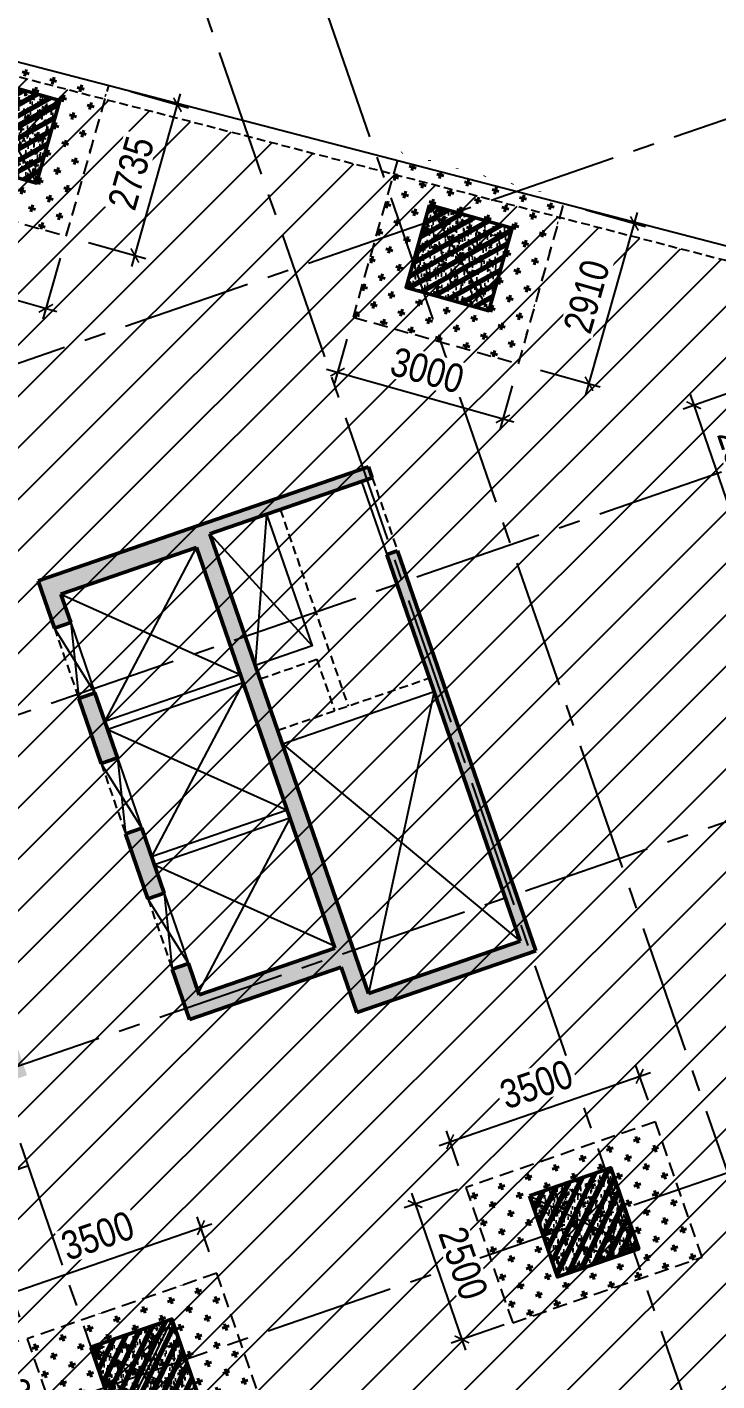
# Model space of a CAD drawing. Header units: millimetres. Extents: x -80883 to 1373228, y -532110 to 182357.
# Drawn here: x 1275759 to 1287797, y -311817 to -288173 of the extents above; entities that cross this region are included whole.
import ezdxf

# ---------------------------------------------------------------- set-up
doc = ezdxf.new("R2010")
doc.units = ezdxf.units.MM
doc.header["$LTSCALE"] = 100
doc.header["$PDMODE"] = 32
doc.header["$PDSIZE"] = 2.5
for name, pattern in [('CENTER2', [1.125, 0.75, -0.125, 0.125, -0.125]), ('DASHED', [4.5, 3, -1.5]), ('HIDDEN', [0.375, 0.25, -0.125])]:
    doc.linetypes.add(name, pattern=pattern)
for name, color, linetype, lineweight in [('0-Hatch', 250, 'Continuous', 40), ('KT-Net cot vach', 6, 'Continuous', 50), ('xref.asix of  podium$0$xref.asix of  podium$0$ST_MBDV Cot vach 220805$0$KT-Net cot vach', 6, 'Continuous', 50)]:
    doc.layers.add(name, color=color, linetype=linetype, lineweight=lineweight)
for name, color, linetype in [('0-khuat', 3, 'HIDDEN'), ('ccu11-Khuat', 9, 'DASHED'), ('ccu11-Manh', 8, 'Continuous'), ('ccu11-Thay', 7, 'Continuous'), ('ccu12-Hatch', 250, 'Continuous'), ('ccu12-Manh', 8, 'Continuous'), ('ccu12-Thay', 7, 'Continuous'), ('ccu12-Truc', 13, 'CENTER2'), ('KC2-DIM', 251, 'Continuous'), ('xref.asix of  podium$0$xref.asix of  podium$0$KT-Hatch', 251, 'Continuous')]:
    doc.layers.add(name, color=color, linetype=linetype)
doc.styles.add('Arial Narrow', font='ARIALN.TTF')
doc.dimstyles.new('ccu12-200', dxfattribs={"dimscale": 200, "dimtxt": 2.5, "dimasz": 1, "dimexe": 1, "dimexo": 2, "dimgap": 1, "dimtad": 1, "dimdec": 0, "dimrnd": 5, "dimdsep": 46, "dimtxsty": 'Arial Narrow', "dimblk": 'ARCHTICK', "dimcen": -1, "dimdle": 1, "dimclrd": 256, "dimclre": 256, "dimclrt": 3, "dimadec": 0, "dimazin": 2, "dimtfac": 0.1, "dimtdec": 0, "dimtmove": 0, "dimatfit": 1, "dimldrblk": 'ARCHTICK', "dimfxl": 1, "dimtvp": 0.8333333333333334, "dimtolj": 1, "dimtzin": 12, "dimarcsym": 0})
pattern_1 = [(49.99999999999999, (550, -550), (286.9040730403014, -25.10085399303804), [30, -330]), (355, (550, -550), (-55.50053344520001, 300.8768534800047), [24, -264]), (100.4514, (573.908672, -552.091736), (231.4037526856086, 275.7758168243814), [25.496076, -280.4568448]), (46.18420000000001, (550, -470), (426.8964194502578, -66.20760573160723), [45, -495]), (96.6356, (585.574698, -475.5173228), (373.8650822194813, 389.6471483601767), [38.2441152, -420.6852]), (351.1842, (550, -470), (373.8647780534509, 389.6474403701299), [36, -396]), (21, (590, -490), (238.7628208473847, -161.0475562661355), [30, -330]), (326.0000000000001, (590, -490), (97.32613276863269, 290.0600180187412), [24, -264]), (71.4514, (609.8968932, -503.4206424), (336.089051432596, 129.012198683981), [25.496076, -280.4568448]), (37.50000000000001, (550, -550), (4.863942126916267, 133.1575415325246), [0, -260.8, 0, -268, 0, -265]), (7.499999999999999, (550, -550), (105.2278149768594, 157.7646847529441), [0, -152.8, 0, -254.8, 0, -101]), (327.5, (460.8, -550), (213.5289744689636, -9.021948693751902), [0, -100, 0, -312, 0, -414]), (317.5, (420.8, -550), (233.2744677369545, 40.04199293292709), [0, -130, 0, -207.2, 0, -294]), (45, (550, -550), (-120.2081528017131, 120.2081528017131), []), (45, (550, -501), (-120.2081528017131, 120.2081528017131), [])]

# ---------------------------------------------------------------- blocks, each defined once
blk = doc.blocks.new('MBKC-T1-PN')
at = {"layer": '0-Hatch', "ltscale": 2}
h = blk.add_hatch(dxfattribs=at)
h.set_pattern_fill('CROSS', color=256, scale=999.9999999999999, angle=164.2212204098741, style=0)
h.set_pattern_definition([(164.2212204098741, (8042435.489576856, -640495.130652626), (-308.5606566022942, -172.5987288399341), [124.9999999999996, -374.9999999999984]), (254.2212204098741, (8042392.339894645, -640417.9904884754), (172.5987288399341, -308.5606566022942), [125, -374.9999999999999])])
edge = h.paths.add_edge_path()
edge.add_line((44586.42353469785, 11557.69018123636), (42638.87529900065, 12063.86032439285))
edge.add_arc((39596.52587840916, -12165.34503259504), 24419.46523222947, 82.84309025363818, 85.19620385804187)
edge.add_line((41641.50630159327, 12168.3422608847), (40955.56100985501, 9740.831703689124))
edge.add_line((40955.56100985501, 9740.831703689124), (43842.51732250769, 8925.060137114662))
edge.add_line((43842.51732250769, 8925.060137114662), (44586.42353469785, 11557.69018123636))
h = blk.add_hatch(dxfattribs=at)
h.set_pattern_fill('CROSS', color=256, scale=999.9999999999999, angle=164.2212204098741, style=0)
h.set_pattern_definition([(164.2212204098741, (8050326.366569657, -642724.8675758529), (-308.5606566022942, -172.5987288399341), [124.9999999999996, -374.9999999999984]), (254.2212204098741, (8050283.216887446, -642647.7274117023), (172.5987288399341, -308.5606566022942), [125, -374.9999999999999])])
h.paths.add_polyline_path([(49662.20956923068, 10398.05109311565), (48846.43800265621, 7511.09478046227), (51733.39431530889, 6695.323213887808), (52549.16588188335, 9582.279526541184)])
h = blk.add_hatch(dxfattribs=at)
h.set_pattern_fill('CROSS', color=256, scale=1000, angle=109.047137953997, style=0)
h.set_pattern_definition([(109.0471379539969, (4086722.5655367, -6947051.976687755), (-317.8990851971258, 154.7261181275824), [124.9999999999991, -374.9999999999962]), (199.0471379539969, (4086761.247066231, -6946972.501916457), (-154.7261181275824, -317.8990851971258), [124.999999999999, -374.9999999999962])])
h.paths.add_polyline_path([(54124.25181216584, -6545.112232538755), (50815.87538889307, -7687.323002026067), (51631.739948245, -10050.44911393657), (54940.11637151823, -8908.238344449259)])
h = blk.add_hatch(dxfattribs=at)
h.set_pattern_fill('CROSS', color=256, scale=1000, angle=109.047137953997, style=0)
h.set_pattern_definition([(109.0471379539969, (4079066.037089799, -6949695.378808561), (-317.8990851971258, 154.7261181275824), [124.9999999999991, -374.9999999999963]), (199.0471379539969, (4079104.71861933, -6949615.904037262), (-154.7261181275824, -317.8990851971258), [124.9999999999991, -374.9999999999962])])
h.paths.add_polyline_path([(46467.72336526448, -9188.514353343868), (43159.34694199171, -10330.72512283118), (43975.21150134364, -12693.85123474168), (47283.58792461688, -11551.64046525437)])
at = {"layer": 'ccu12-Hatch', "ltscale": 0.5}
h = blk.add_hatch(dxfattribs=at)
h.set_pattern_fill('ANSI31', color=256, scale=200)
h.set_pattern_definition([(45, (-1232600.871086698, 300749.4537652719), (-449.0128060534577, 449.0128060534577), [])])
edge = h.paths.add_edge_path()
edge.add_arc((39596.5258784194, -12165.34503250691), 24169.46523214078, 82.88137897741478, 110.3519449384467, ccw=False)
edge.add_line((42591.70211395179, 11817.81507882464), (58406.76826363965, 7707.460248947376))
edge.add_arc((57566.76677237987, 4896.279314257787), 2933.997401648627, 22.368302132014207, 73.36346853650582, ccw=False)
edge.add_line((60280.00056402339, 6012.837931064423), (65645.2552123724, -9495.342720050656))
edge.add_arc((69912.35162360128, -7700.789438651875), 4629.096376454211, 202.8094831940485, 267.8461387636046)
edge.add_line((69738.37575314008, -12326.61538209155), (89786.80552536738, -12326.61538209155))
edge.add_line((89786.80552536738, -12326.61538209155), (89786.80552536552, -14486.6249031527))
edge.add_line((89786.80552536552, -14486.6249031527), (90834.7687206131, -14486.62490315287))
edge.add_line((90834.7687206131, -14486.62490315287), (90834.76635349239, -14486.62703115697))
edge.add_line((90834.76635349239, -14486.62703115697), (93582.1413394094, -14486.62703115703))
edge.add_line((93582.1413394094, -14486.62703115703), (93582.14357479545, -14486.50828201312))
edge.add_line((93582.14357479545, -14486.50828201312), (97086.90349016106, -14486.6082508968))
edge.add_line((97086.90349016106, -14486.6082508968), (97086.90349016106, -24426.61538177478))
edge.add_line((97086.90349016106, -24426.61538177478), (89886.80552545143, -24426.6153830188))
edge.add_line((89886.80552545143, -24426.6153830188), (89886.80552545143, -26426.61538159492))
edge.add_line((89886.80552545143, -26426.61538159492), (104609.6535231646, -26426.61538159504))
edge.add_line((104609.6535231646, -26426.61538159504), (105347.4875280627, -29849.06259193434))
edge.add_arc((100503.7394000653, -30535.27201428305), 4892.113990781321, -88.98280526600831, 8.063382661788978, ccw=False)
edge.add_line((100590.5864808073, -35426.61506945355), (55455.55192690738, -35426.61506945355))
edge.add_arc((55461.66778308339, -30567.90211140737), 4858.716807180945, 197.5048071931062, 269.9278795506233, ccw=False)
edge.add_line((50827.94980508671, -32029.33521380113), (46319.23951797537, -19000.21078809898))
edge.add_arc((35342.89111414202, -23363.40948498569), 11811.76223731449, 21.6782725501053, 114.2965891740708)
edge.add_line((30482.82222025329, -12597.84133938845), (15440.22126940242, -17787.66880758357))
edge.add_arc((13548.83679810865, -12297.90464630711), 5806.448636187753, 244.533379235947, 289.01032906862923, ccw=False)
edge.add_arc((51601.22406761372, 27498.46431632899), 60602.85856022522, 217.6298442272399, 228.0027393231647, ccw=False)
edge.add_line((3605.473727127304, -9503.081798993808), (-504.3626536345109, -3435.722267398494))
edge.add_arc((2629.021960851969, -2740.241346217575), 3209.640611350007, 105.4996049737502, 192.5144003469773, ccw=False)
edge.add_line((1771.304140177555, 352.6720043509267), (31190.7288702894, 10495.31749677))
at = {"layer": '0-khuat', "ltscale": 10}
for points in [[(41641.5063015935, 12168.3422608847), (40955.56100985501, 9740.831703689124), (43842.51732250769, 8925.060137114662), (44586.42353469785, 11557.69018123636)], [(49620.2061353724, 10249.40399201651), (48846.43800265621, 7511.09478046227), (51733.39431530889, 6695.323213887808), (52524.3909505296, 9494.602844246896)]]:
    blk.add_lwpolyline(points, dxfattribs=at)
for points in [[(54940.11637151823, -8908.238344449259), (54124.25181216584, -6545.112232538755), (50815.87538889307, -7687.323002026067), (51631.739948245, -10050.44911393657)], [(47283.58792461688, -11551.64046525437), (46467.72336526448, -9188.514353343868), (43159.34694199171, -10330.72512283118), (43975.21150134364, -12693.85123474168)]]:
    blk.add_lwpolyline(points, close=True, dxfattribs=at)
at = {"layer": 'ccu11-Khuat', "ltscale": 0.5, "elevation": -0.1248620286703281}
blk.add_lwpolyline([(100590.5864808073, -35426.61506945355), (55455.55192690738, -35426.61506945355, -0.3269618123751123), (50827.94980508671, -32029.33521380113), (46319.23951797537, -19000.21078809898, 0.4276624970093012), (30482.82222025329, -12597.84133938845), (15440.22126940242, -17787.66880758357, -0.1965409036496166), (11052.14983252855, -17540.17514300876, -0.04529122358984782), (3605.473727127304, -9503.081798993808), (-504.3626536345109, -3435.722267398494, -0.3990343803495413), (1771.304140177555, 352.6720043509267), (31190.7288702894, 10495.31749677, -0.1204403028230274), (42591.70211395179, 11817.81507882464), (58406.76826363965, 7707.460248947376, -0.2262547279600852), (60280.00056402339, 6012.837931064423), (65645.2552123724, -9495.342720050656, 0.2916469557633262), (69738.37575314008, -12326.61538209155), (89786.80552536738, -12326.61538209155)], format="xyb", dxfattribs=at)
at = {"layer": 'ccu12-Thay', "ltscale": 0.5, "elevation": -0.1248620286703281}
blk.add_lwpolyline([(31106.50964570185, 10730.72245935566, -0.1205795836710196), (42638.87529900065, 12063.86032439285), (58473.93133406853, 7948.310099115886, -0.2272385897093211), (60513.96545474557, 6101.210590459232), (65878.82024020283, -9405.814263519424, 0.2908633368540378), (69743.14055128163, -12076.61538209155), (90036.80552536761, -12076.61538209155)], format="xyb", dxfattribs=at)
blk = doc.blocks.new('Grid-ST-flat-3')
at = {"layer": 'ccu12-Truc', "ltscale": 30}
for p, q in [((354060.2251921427, -35261.67722702224), (370215.9049475128, -82056.07930523856)), ((352169.7243788354, -35914.36909527634), (368325.4041342058, -82708.77117349271)), ((343189.8455156267, -39014.65546948352), (361219.3016763728, -91236.39007851167)), ((371917.5285306431, -44030.56765644264), (347796.6934022298, -52358.24085405766)), ((373810.3320323362, -49513.02102186112), (349695.2078323849, -57838.72253210988)), ((375703.1355340295, -54995.47438727948), (343807.6216429826, -66007.34088114498)), ((377595.9390357225, -60477.92775269796), (312746.7367284151, -82866.99351539748)), ((352142.8453968058, -64928.08572440385), (311408.7183977929, -78991.46684835991))]:
    blk.add_line(p, q, dxfattribs=at)
blk = doc.blocks.new('LOI-B2-T1-PN')
at = {"layer": 'xref.asix of  podium$0$xref.asix of  podium$0$KT-Hatch'}
h = blk.add_hatch(dxfattribs=at)
h.set_pattern_fill('BTCT', color=256, scale=40)
h.set_pattern_definition([(49.99999999999999, (106559.8543703835, -42147.03074568091), (286.9040730403014, -25.10085399303804), [30, -330]), (355, (106559.8543703835, -42147.03074568091), (-55.50053344520001, 300.8768534800047), [24, -264]), (100.4514, (106583.7630423829, -42149.12248168094), (231.4037526856086, 275.7758168243814), [25.496076, -280.4568448]), (46.18420000000001, (106559.8543703835, -42067.03074568091), (426.8964194502578, -66.20760573160723), [45, -495]), (96.6356, (106595.4290683828, -42072.54806848092), (373.8650822194813, 389.6471483601767), [38.2441152, -420.6852]), (351.1842, (106559.8543703835, -42067.03074568091), (373.8647780534509, 389.6474403701299), [36, -396]), (21, (106599.8543703835, -42087.03074568091), (238.7628208473847, -161.0475562661355), [30, -330]), (326.0000000000001, (106599.8543703835, -42087.03074568091), (97.32613276863269, 290.0600180187412), [24, -264]), (71.4514, (106619.7512635831, -42100.45138808095), (336.089051432596, 129.012198683981), [25.496076, -280.4568448]), (37.50000000000001, (106559.8543703835, -42147.03074568091), (4.863942126916267, 133.1575415325246), [0, -260.8, 0, -268, 0, -265]), (7.499999999999999, (106559.8543703835, -42147.03074568091), (105.2278149768594, 157.7646847529441), [0, -152.8, 0, -254.8, 0, -101]), (327.5, (106470.6543703843, -42147.03074568091), (213.5289744689636, -9.021948693751902), [0, -100, 0, -312, 0, -414]), (317.5, (106430.6543703843, -42147.03074568091), (233.2744677369545, 40.04199293292709), [0, -130, 0, -207.2, 0, -294]), (45, (106559.8543703835, -42147.03074568091), (-106.0660171779821, 106.0660171779821), []), (45, (106630.5650483835, -42147.03074568091), (-106.0660171779821, 106.0660171779821), [])])
h.paths.add_polyline_path([(49433.65392537601, 3363.971816275036), (49622.70400670543, 3429.241003099829), (52034.40045988187, -3556.159502078313), (48915.07411792129, -4633.101084687049), (48640.94353325665, -3839.090743097011), (45994.24239462428, -4752.85935864388), (45691.49887049571, -3875.972566526849), (45975.07399249263, -3778.068786289543), (46163.59643967636, -4324.117936077528), (48526.72245631367, -3508.253100767964), (46111.76254379749, 3486.599908476695), (43748.63652716018, 2670.735073167132), (43919.09460751154, 2177.008775634924), (43635.51948551461, 2079.104995397851), (43350.84032822028, 2903.668935258873), (49116.86780881323, 4894.379133414477), (49182.13699563965, 4705.32905208366), (46346.385775676, 3726.291249711998), (49117.06275638752, -4298.884702786105), (51763.76389501989, -3385.116087239236)])
h.paths.add_polyline_path([(45550.82427813113, -2549.2432576383), (45267.2491561342, -2647.147037875606), (44875.63403518684, -1512.846549890004), (45159.2091571819, -1414.942769652931)], flags=17)
h.paths.add_polyline_path([(44734.9594428204, -186.1172410016879), (44451.38432082534, -284.0210212389939), (44059.76919987611, 850.2794667466078), (44343.34432187304, 948.1832469836809)], flags=17)
h.paths.add_polyline_path([(42855.74765053205, -4855.010368898511), (42572.17252853513, -4952.914149135584), (42759.82144065574, -5496.433132962091), (40396.69542402029, -6312.297968271887), (37981.73551150225, 682.555040972773), (40344.86152813956, 1498.419876282569), (40516.19314355403, 1002.163412788883), (40799.76826555096, 1100.067193025956), (40514.21557319351, 1927.161298848689), (37583.93931256421, 915.4889030647464), (40227.34137896635, -6741.039390838239), (43157.61763959564, -5729.366995054064)])
h.paths.add_polyline_path([(42431.49793617055, -3626.184840247501), (42147.92281417362, -3724.088620484574), (41756.30769322626, -2589.788132498972), (42039.88281522132, -2491.884352261899)], flags=17)
h.paths.add_polyline_path([(41615.63310086168, -1263.058823610656), (41332.05797886476, -1360.962603847962), (40940.44285791554, -226.6621158623602), (41224.01797991246, -128.7583356250543)], flags=17)
at = {"ltscale": 0.5}
for points in [[(47338.89869169029, 4068.954476753715), (48131.91931109922, 1771.995990066498), (47139.40639508469, 1429.33276302478)], [(46878.6754889877, 1265.261452838255), (44515.54947235039, 449.3966175308451)], [(46927.62737910636, 1123.473891840084), (44564.50136246951, 307.6090565305785)], [(47612.56603217917, 58.84123054385418), (50259.30912839295, 972.4882855381584)], [(47694.5403242968, -1097.86456379859), (45331.41430765949, -1913.729399106058)], [(47743.49221441522, -1239.652124796819), (45380.36619777861, -2055.516960106383)]]:
    blk.add_lwpolyline(points, dxfattribs=at)
at = {"layer": 'ccu11-Khuat', "ltscale": 0.5}
blk.add_line((47575.21129335393, 4150.540960284707), (48759.82455109805, 719.3471057733987), dxfattribs=at)
at = {"layer": 'ccu11-Khuat', "color": 6, "ltscale": 0.5}
for points in [[(49182.13699563779, 4705.32905208302), (49622.70400670543, 3429.241003099829)], [(43635.51948551554, 2079.104995394358), (44059.76919987681, 850.2794667433482)], [(44451.38432082534, -284.021021238761), (44875.63403518684, -1512.846549889771)], [(45267.2491561342, -2647.147037875839), (45691.49887049431, -3875.972566527314)]]:
    blk.add_lwpolyline(points, dxfattribs=at)
at = {"layer": 'ccu11-Khuat', "ltscale": 0.5}
for points in [[(47220.99287861586, 1193.020161361084), (48213.49494131166, 1535.679641314899), (48523.45610908046, 637.753493136086)], [(47530.99040205311, 295.1575790462084), (50177.7334982669, 1208.804634040513)]]:
    blk.add_lwpolyline(points, dxfattribs=at)
at = {"layer": 'ccu11-Thay', "color": 6, "ltscale": 0.5}
for points in [[(48993.08691430837, 4640.059865258751), (49433.65392537601, 3363.971816275036)], [(43919.09460751223, 2177.00877563213), (44343.34432187374, 948.1832469808869)], [(44734.95944282226, -186.1172410009895), (45159.20915718377, -1414.942769652233)], [(45550.82427813089, -2549.243257638416), (45975.07399249123, -3778.068786290009)]]:
    blk.add_lwpolyline(points, dxfattribs=at)
at = {"layer": 'ccu12-Manh', "ltscale": 0.5}
for points in [[(47338.89869169029, 4068.954476753657), (47139.40639508469, 1429.33276302478)], [(46346.385775676, 3726.291249711998), (48131.91931109922, 1771.995990066498)], [(46110.88900873368, 3489.130074438057), (44514.67593728798, 451.9267834898783)], [(43747.76299209637, 2673.265239128261), (46877.80195392435, 1267.791618800664)], [(46927.62737910636, 1123.473891840084), (45331.41430766066, -1913.729399108095)], [(50259.30897807376, 972.4882336484152), (49117.06275638752, -4298.884702786105)], [(44564.50136246905, 307.6090565302875), (47694.54032429704, -1097.86456379731)], [(47612.76617613016, 58.91031958063832), (51763.76389501989, -3385.116087239236)], [(47743.49221441639, -1239.652124796412), (46147.27914297068, -4276.855415744591)], [(45380.36619777908, -2055.516960106208), (48510.40515960706, -3460.990580433805)]]:
    blk.add_lwpolyline(points, dxfattribs=at)
at = {"layer": 'KC2-DIM', "ltscale": 0.5}
for points in [[(43919.094607512, 2177.008775632479), (44059.76919987658, 850.2794667436974)], [(44343.3443218735, 948.1832469813526), (43635.51948551508, 2079.104995394708)], [(44734.95944282203, -186.1172410005238), (44875.63403518661, -1512.846549889422)], [(45159.2091571833, -1414.942769651767), (44451.38432082511, -284.0210212384118)], [(45550.82427813066, -2549.243257637951), (45691.49887049408, -3875.972566526965)], [(45975.07399249123, -3778.068786289659), (45267.24915613374, -2647.147037875489)]]:
    blk.add_lwpolyline(points, dxfattribs=at)
at = {"layer": 'xref.asix of  podium$0$xref.asix of  podium$0$ST_MBDV Cot vach 220805$0$KT-Net cot vach', "extrusion": (-3.35282951705558e-09, 1.998521292752062e-08, 0.9999999999999999)}
for p, q in [((49116.86780881323, 4894.379133414477), (43350.84032822028, 2903.668935258873)), ((49182.13699563965, 4705.32905208366), (46346.385775676, 3726.291249711998)), ((46346.385775676, 3726.291249711998), (49117.06275638752, -4298.884702786105)), ((46111.76254379749, 3486.599908476695), (43748.63652716018, 2670.735073167132)), ((48526.72245631367, -3508.253100767964), (46111.76254379749, 3486.599908476695)), ((51763.76389501989, -3385.116087239236), (49433.65392537601, 3363.971816275036)), ((52034.40045988187, -3556.159502078313), (49622.70400670543, 3429.241003099829)), ((46163.59643967636, -4324.117936077528), (48526.72245631367, -3508.253100767964)), ((49117.06275638752, -4298.884702786105), (51763.76389501989, -3385.116087239236)), ((45975.07399249263, -3778.068786289543), (46163.59643967636, -4324.117936077528)), ((48915.07411792129, -4633.101084687049), (52034.40045988187, -3556.159502078313)), ((45691.49887049571, -3875.972566526849), (45994.24239462428, -4752.85935864388)), ((45994.24239462428, -4752.85935864388), (48640.94353325665, -3839.090743097011)), ((48915.07411792129, -4633.101084687049), (48640.94353325665, -3839.090743097011))]:
    blk.add_line(p, q, dxfattribs=at)
at = {"layer": 'xref.asix of  podium$0$xref.asix of  podium$0$ST_MBDV Cot vach 220805$0$KT-Net cot vach', "color": 6, "extrusion": (-3.35282951705558e-09, 1.998521292752062e-08, 0.9999999999999999)}
for p, q in [((49182.13699563965, 4705.32905208366), (49116.86780881323, 4894.379133414477)), ((43350.84032822028, 2903.668935258873), (43635.51948551461, 2079.104995397851)), ((43748.63652716018, 2670.735073167132), (43919.09460751154, 2177.008775634924)), ((44343.34432187304, 948.1832469836809), (44734.9594428204, -186.1172410016879)), ((44059.76919987611, 850.2794667466078), (44451.38432082534, -284.0210212389939)), ((45159.2091571819, -1414.942769652931), (45550.82427813113, -2549.2432576383)), ((44875.63403518684, -1512.846549890004), (45267.2491561342, -2647.147037875606))]:
    blk.add_line(p, q, dxfattribs=at)
at = {"layer": 'xref.asix of  podium$0$xref.asix of  podium$0$ST_MBDV Cot vach 220805$0$KT-Net cot vach', "color": 6}
for p, q in [((49433.65392537601, 3363.971816275036), (49622.70400670543, 3429.241003099829)), ((43919.09460751154, 2177.008775634924), (43635.51948551461, 2079.104995397851)), ((44343.34432187304, 948.1832469836809), (44059.76919987611, 850.2794667466078)), ((44734.9594428204, -186.1172410016879), (44451.38432082534, -284.0210212389939)), ((45159.2091571819, -1414.942769652931), (44875.63403518684, -1512.846549890004)), ((45550.82427813113, -2549.2432576383), (45267.2491561342, -2647.147037875606))]:
    blk.add_line(p, q, dxfattribs=at)
at = {"layer": 'xref.asix of  podium$0$xref.asix of  podium$0$ST_MBDV Cot vach 220805$0$KT-Net cot vach'}
blk.add_line((45975.07399249263, -3778.068786289543), (45691.49887049571, -3875.972566526849), dxfattribs=at)
blk = doc.blocks.new('*U155')
h = blk.add_hatch()
h.set_pattern_fill('VATLIEU04', color=250, scale=40, style=0, pattern_type=2)
h.set_pattern_definition(pattern_1)
h.paths.add_polyline_path([(-475, 475), (1025, 475), (1025, -1025), (-475, -1025)])
at = {"color": 6, "ltscale": 0.25}
blk.add_lwpolyline([(-475, 475), (1025, 475), (1025, -1025), (-475, -1025)], close=True, dxfattribs=at)
at = {"layer": 'Defpoints', "linetype": 'ByBlock', "ltscale": 30}
for p, q in [((1025, 475), (-475, -1025)), ((-475, 475), (1025, -1025))]:
    blk.add_line(p, q, dxfattribs=at)
blk = doc.blocks.new('*U151')
h = blk.add_hatch()
h.set_pattern_fill('VATLIEU04', color=250, scale=40, style=0, pattern_type=2)
h.set_pattern_definition(pattern_1)
h.paths.add_polyline_path([(-475, 475), (1025, 475), (1025, -1025), (-475, -1025)])
at = {"color": 6, "ltscale": 0.25}
blk.add_lwpolyline([(-475, 475), (1025, 475), (1025, -1025), (-475, -1025)], close=True, dxfattribs=at)
at = {"layer": 'Defpoints', "linetype": 'ByBlock', "ltscale": 30}
for p, q in [((1025, 475), (-475, -1025)), ((-475, 475), (1025, -1025))]:
    blk.add_line(p, q, dxfattribs=at)
blk = doc.blocks.new('MBDV-B1-T1-PN')
at = {"layer": 'KT-Net cot vach'}
for name, p, rotation in [('*U151', (42617.06634774548, 11115.84079899138), 344.2212204098554), ('*U155', (50507.94334054622, 8886.103875764413), 344.2212204098554), ('*U151', (52528.30691644386, -8127.581932688248), 19.04713795399666), ('*U151', (44871.77846938628, -10770.9840538142), 19.04713795399666)]:
    blk.add_blockref(name, p, dxfattribs=dict(at, rotation=rotation))
blk = doc.blocks.new('_ARCHTICK')
at = {"color": 0, "linetype": 'ByBlock', "const_width": 0.15}
blk.add_lwpolyline([(-0.5, -0.5), (0.5, 0.5)], dxfattribs=at)
blk = doc.blocks.new('*D1258')
at = {"layer": 'Defpoints', "color": 0, "ltscale": 0.5, "transparency": 16777216}
for p in [(1273556.432096556, -291008.6220615829), (1276443.388409208, -291824.3936281573), (1276087.40715439, -293084.1854288186)]:
    blk.add_point(p, dxfattribs=at)
at = {"layer": 'KC2-DIM', "lineweight": -2, "ltscale": 0.5, "transparency": 16777216}
for p, q in [((1273447.662554346, -291393.5495699367), (1273146.066070633, -292460.877616421)), ((1273007.987087561, -292214.0290911391), (1276279.870908567, -293138.5701999235)), ((1276334.618866998, -292209.3211365111), (1276033.022383285, -293276.6491829954))]:
    blk.add_line(p, q, dxfattribs=at)
at = {"layer": 'KC2-DIM', "lineweight": -2, "ltscale": 0.5, "transparency": 16777216, "xscale": 200, "yscale": 200, "zscale": 200}
for p, rotation in [((1273200.450841738, -292268.4138622441), 164.221220409865), ((1276087.40715439, -293084.1854288186), 344.2212204098649)]:
    blk.add_blockref('_ARCHTICK', p, dxfattribs=dict(at, rotation=rotation))
at = {"layer": 'KC2-DIM', "color": 3, "ltscale": 0.5, "transparency": 16777216, "insert": (1274767.732256843, -292238.168906359), "char_height": 500, "attachment_point": 5, "rotation": 344.22122040986494, "style": 'Arial Narrow', "bg_fill": 3, "box_fill_scale": 1.1, "bg_fill_color": 256, "bg_fill_true_color": 13158600, "bg_fill_transparency": 0}
blk.add_mtext('\\A1;3000', dxfattribs=at)
blk = doc.blocks.new('*D1259')
at = {"layer": 'Defpoints', "color": 0, "ltscale": 0.5, "transparency": 16777216}
for p in [(1281447.309089354, -293238.3589848095), (1284334.265402007, -294054.1305513841), (1284062.752376353, -295014.9954251998)]:
    blk.add_point(p, dxfattribs=at)
at = {"layer": 'KC2-DIM', "lineweight": -2, "ltscale": 0.5, "transparency": 16777216}
for p, q in [((1281338.539547144, -293623.2864931633), (1281121.411292595, -294391.6876128021)), ((1280983.332309523, -294144.8390875203), (1284255.21613053, -295069.3801963048)), ((1284225.495859797, -294439.0580597378), (1284008.367605248, -295207.4591793767))]:
    blk.add_line(p, q, dxfattribs=at)
at = {"layer": 'KC2-DIM', "lineweight": -2, "ltscale": 0.5, "transparency": 16777216, "xscale": 200, "yscale": 200, "zscale": 200}
for p, rotation in [((1281175.7960637, -294199.2238586253), 164.221220409865), ((1284062.752376353, -295014.9954251998), 344.2212204098649)]:
    blk.add_blockref('_ARCHTICK', p, dxfattribs=dict(at, rotation=rotation))
at = {"layer": 'KC2-DIM', "color": 3, "ltscale": 0.5, "transparency": 16777216, "insert": (1282743.077478806, -294168.9789027402), "char_height": 500, "attachment_point": 5, "rotation": 344.22122040986494, "style": 'Arial Narrow', "bg_fill": 3, "box_fill_scale": 1.1, "bg_fill_color": 256, "bg_fill_true_color": 13158600, "bg_fill_transparency": 0}
blk.add_mtext('\\A1;3000', dxfattribs=at)
blk = doc.blocks.new('*D1261')
at = {"layer": 'Defpoints', "color": 0, "ltscale": 0.5, "transparency": 16777216}
for p in [(1288512.294515087, -294392.0745403693), (1289328.159074439, -296755.2006522797), (1288209.873179683, -297141.2866187273)]:
    blk.add_point(p, dxfattribs=at)
at = {"layer": 'KC2-DIM', "lineweight": -2, "ltscale": 0.5, "transparency": 16777216}
for p, q in [((1288134.194337182, -294522.6128698656), (1287204.958531378, -294843.4296715651)), ((1287328.739455583, -294589.1104178641), (1288275.142344431, -297330.3367076802)), ((1288950.058896533, -296885.738981776), (1288020.82309073, -297206.5557834755))]:
    blk.add_line(p, q, dxfattribs=at)
at = {"layer": 'KC2-DIM', "lineweight": -2, "ltscale": 0.5, "transparency": 16777216, "xscale": 200, "yscale": 200, "zscale": 200}
for p, rotation in [((1287394.008620331, -294778.1605068169), 109.0471312622707), ((1288209.873179683, -297141.2866187273), 289.0471312622706)]:
    blk.add_blockref('_ARCHTICK', p, dxfattribs=dict(at, rotation=rotation))
at = {"layer": 'KC2-DIM', "color": 3, "ltscale": 0.5, "transparency": 16777216, "insert": (1288232.300660824, -295811.142716895), "char_height": 500, "attachment_point": 5, "rotation": 289.0471312622707, "style": 'Arial Narrow', "bg_fill": 3, "box_fill_scale": 1.1, "bg_fill_color": 256, "bg_fill_true_color": 13158600, "bg_fill_transparency": 0}
blk.add_mtext('\\A1;2500', dxfattribs=at)
blk = doc.blocks.new('*D1237')
at = {"layer": 'Defpoints', "color": 0, "ltscale": 0.5, "transparency": 16777216}
for p in [(1286449.760287833, -306496.9871318763), (1286725.122898864, -307294.5659978106), (1283416.746475591, -308436.7767672979)]:
    blk.add_point(p, dxfattribs=at)
at = {"layer": 'KC2-DIM', "lineweight": -2, "ltscale": 0.5, "transparency": 16777216}
for p, q in [((1286594.584525208, -306916.4658351509), (1286384.491101005, -306307.9370505465)), ((1282952.33378323, -307704.4670881915), (1286638.810369163, -306431.7179450485)), ((1283286.208101935, -308058.6766046382), (1283076.114677732, -307450.1478200338))]:
    blk.add_line(p, q, dxfattribs=at)
at = {"layer": 'KC2-DIM', "lineweight": -2, "ltscale": 0.5, "transparency": 16777216, "xscale": 200, "yscale": 200, "zscale": 200}
for p, rotation in [((1286449.760287833, -306496.9871318763), 19.0471379540058), ((1283141.38386456, -307639.1979013637), 199.0471379540058)]:
    blk.add_blockref('_ARCHTICK', p, dxfattribs=dict(at, rotation=rotation))
at = {"layer": 'KC2-DIM', "color": 3, "ltscale": 0.5, "transparency": 16777216, "insert": (1284646.991180056, -306637.732773156), "char_height": 500, "attachment_point": 5, "rotation": 19.047137954005798, "style": 'Arial Narrow', "bg_fill": 3, "box_fill_scale": 1.1, "bg_fill_color": 256, "bg_fill_true_color": 13158600, "bg_fill_transparency": 0}
blk.add_mtext('\\A1;3500', dxfattribs=at)
blk = doc.blocks.new('*D1238')
at = {"layer": 'Defpoints', "color": 0, "ltscale": 0.5, "transparency": 16777216}
for p in [(1283648.86628706, -308343.0445023677), (1284464.730846412, -310706.1706142784), (1283346.444951656, -311092.2565807261)]:
    blk.add_point(p, dxfattribs=at)
at = {"layer": 'KC2-DIM', "lineweight": -2, "ltscale": 0.5, "transparency": 16777216}
for p, q in [((1283270.766109155, -308473.582831864), (1282341.530303351, -308794.3996335637)), ((1282465.311227555, -308540.0803798628), (1283411.714116404, -311281.306669679)), ((1284086.630668506, -310836.7089437746), (1283157.394862703, -311157.5257454743))]:
    blk.add_line(p, q, dxfattribs=at)
at = {"layer": 'KC2-DIM', "lineweight": -2, "ltscale": 0.5, "transparency": 16777216, "xscale": 200, "yscale": 200, "zscale": 200}
for p, rotation in [((1282530.580392304, -308729.1304688156), 109.0471312622707), ((1283346.444951656, -311092.2565807261), 289.0471312622706)]:
    blk.add_blockref('_ARCHTICK', p, dxfattribs=dict(at, rotation=rotation))
at = {"layer": 'KC2-DIM', "color": 3, "ltscale": 0.5, "transparency": 16777216, "insert": (1283368.872432797, -309762.112678894), "char_height": 500, "attachment_point": 5, "rotation": 289.0471312622707, "style": 'Arial Narrow', "bg_fill": 3, "box_fill_scale": 1.1, "bg_fill_color": 256, "bg_fill_true_color": 13158600, "bg_fill_transparency": 0}
blk.add_mtext('\\A1;2500', dxfattribs=at)
blk = doc.blocks.new('*D1218')
at = {"layer": 'Defpoints', "color": 0, "ltscale": 0.5, "transparency": 16777216}
for p in [(1278793.231531757, -309140.388357167), (1279068.594142788, -309937.9672231016), (1275760.217719515, -311080.1779925887)]:
    blk.add_point(p, dxfattribs=at)
at = {"layer": 'KC2-DIM', "lineweight": -2, "ltscale": 0.5, "transparency": 16777216}
for p, q in [((1278938.055769132, -309559.8670604418), (1278727.962344929, -308951.3382758371)), ((1275295.805027155, -310347.8683134821), (1278982.281613087, -309075.1191703391)), ((1275629.67934586, -310702.077829929), (1275419.585921657, -310093.5490453243))]:
    blk.add_line(p, q, dxfattribs=at)
at = {"layer": 'KC2-DIM', "lineweight": -2, "ltscale": 0.5, "transparency": 16777216, "xscale": 200, "yscale": 200, "zscale": 200}
for p, rotation in [((1278793.231531757, -309140.388357167), 19.0471379540058), ((1275484.855108484, -310282.5991266542), 199.0471379540058)]:
    blk.add_blockref('_ARCHTICK', p, dxfattribs=dict(at, rotation=rotation))
at = {"layer": 'KC2-DIM', "color": 3, "ltscale": 0.5, "transparency": 16777216, "insert": (1276990.462423981, -309281.1339984465), "char_height": 500, "attachment_point": 5, "rotation": 19.047137954005798, "style": 'Arial Narrow', "bg_fill": 3, "box_fill_scale": 1.1, "bg_fill_color": 256, "bg_fill_true_color": 13158600, "bg_fill_transparency": 0}
blk.add_mtext('\\A1;3500', dxfattribs=at)
blk = doc.blocks.new('*D1219')
at = {"layer": 'Defpoints', "color": 0, "ltscale": 0.5, "transparency": 16777216}
for p in [(1275992.337530984, -310986.4457276587), (1276808.202090336, -313349.5718395692), (1275689.916195579, -313735.6578060171)]:
    blk.add_point(p, dxfattribs=at)
at = {"layer": 'KC2-DIM', "lineweight": -2, "ltscale": 0.5, "transparency": 16777216}
for p, q in [((1275614.237353079, -311116.984057155), (1274685.001547275, -311437.8008588547)), ((1274808.782471479, -311183.4816051538), (1275755.185360328, -313924.70789497)), ((1276430.101912431, -313480.1101690655), (1275500.866106627, -313800.9269707653))]:
    blk.add_line(p, q, dxfattribs=at)
at = {"layer": 'KC2-DIM', "lineweight": -2, "ltscale": 0.5, "transparency": 16777216, "xscale": 200, "yscale": 200, "zscale": 200}
for p, rotation in [((1274874.051636227, -311372.5316941066), 109.0471312622707), ((1275689.916195579, -313735.6578060171), 289.0471312622706)]:
    blk.add_blockref('_ARCHTICK', p, dxfattribs=dict(at, rotation=rotation))
at = {"layer": 'KC2-DIM', "color": 3, "ltscale": 0.5, "transparency": 16777216, "insert": (1275712.343676721, -312405.5139041849), "char_height": 500, "attachment_point": 5, "rotation": 289.0471312622707, "style": 'Arial Narrow', "bg_fill": 3, "box_fill_scale": 1.1, "bg_fill_color": 256, "bg_fill_true_color": 13158600, "bg_fill_transparency": 0}
blk.add_mtext('\\A1;2500', dxfattribs=at)
blk = doc.blocks.new('*D1282')
at = {"layer": 'Defpoints', "color": 0, "ltscale": 0.5, "transparency": 16777216}
for p in [(1277187.294621396, -289191.7635840355), (1278383.821261568, -289529.8679077565), (1276443.388409206, -291824.3936281572)]:
    blk.add_point(p, dxfattribs=at)
at = {"layer": 'KC2-DIM', "lineweight": -2, "ltscale": 0.5, "transparency": 16777216}
for p, q in [((1277572.22212975, -289300.5331262454), (1278576.285015745, -289584.2526788614)), ((1277585.530278273, -292354.961706055), (1278438.206032673, -289337.4041535796)), ((1276828.315917559, -291933.1631703671), (1277832.378803555, -292216.8827229831))]:
    blk.add_line(p, q, dxfattribs=at)
at = {"layer": 'KC2-DIM', "lineweight": -2, "ltscale": 0.5, "transparency": 16777216, "xscale": 200, "yscale": 200, "zscale": 200}
for p, rotation in [((1278383.821261568, -289529.8679077565), 74.22122040986645), ((1277639.915049378, -292162.4979518781), 254.2212204098664)]:
    blk.add_blockref('_ARCHTICK', p, dxfattribs=dict(at, rotation=rotation))
at = {"layer": 'KC2-DIM', "color": 3, "ltscale": 0.5, "transparency": 16777216, "insert": (1277573.737416301, -290722.3796710381), "char_height": 500, "attachment_point": 5, "rotation": 74.22122040986645, "style": 'Arial Narrow', "bg_fill": 3, "box_fill_scale": 1.1, "bg_fill_color": 256, "bg_fill_true_color": 13158600, "bg_fill_transparency": 0}
blk.add_mtext('\\A1;2735', dxfattribs=at)
blk = doc.blocks.new('*D1283')
at = {"layer": 'Defpoints', "color": 0, "ltscale": 0.5, "transparency": 16777216}
for p in [(1285125.262037228, -291254.850921025), (1286356.619040516, -291602.7973125869), (1284334.265402007, -294054.1305513841)]:
    blk.add_point(p, dxfattribs=at)
at = {"layer": 'KC2-DIM', "lineweight": -2, "ltscale": 0.5, "transparency": 16777216}
for p, q in [((1285510.189545582, -291363.620463235), (1286549.082794692, -291657.1820836918)), ((1285511.23763419, -294594.5406971229), (1286411.00381162, -291410.33355841)), ((1284719.192910361, -294162.900093594), (1285758.086159472, -294456.4617140509))]:
    blk.add_line(p, q, dxfattribs=at)
at = {"layer": 'KC2-DIM', "lineweight": -2, "ltscale": 0.5, "transparency": 16777216, "xscale": 200, "yscale": 200, "zscale": 200}
for p, rotation in [((1286356.619040516, -291602.7973125869), 74.22122040986858), ((1285565.622405295, -294402.0769429459), 254.2212204098686)]:
    blk.add_blockref('_ARCHTICK', p, dxfattribs=dict(at, rotation=rotation))
at = {"layer": 'KC2-DIM', "color": 3, "ltscale": 0.5, "transparency": 16777216, "insert": (1285522.989983733, -292878.6338689875), "char_height": 500, "attachment_point": 5, "rotation": 74.22122040986856, "style": 'Arial Narrow', "bg_fill": 3, "box_fill_scale": 1.1, "bg_fill_color": 256, "bg_fill_true_color": 13158600, "bg_fill_transparency": 0}
blk.add_mtext('\\A1;2910', dxfattribs=at)

msp = doc.modelspace()

# ---------------------------------------------------------------- block references
for name, p in [('MBKC-T1-PN', (1232600.871086698, -300749.4537652719)), ('Grid-ST-flat-3', (923638.2882514866, -243129.7985158589)), ('LOI-B2-T1-PN', (1232600.871086698, -300749.4537652719))]:
    msp.add_blockref(name, p)
at = {"layer": 'ccu11-Manh'}
msp.add_blockref('MBDV-B1-T1-PN', (1232600.871086698, -300749.4537652719), dxfattribs=at)

# ---------------------------------------------------------------- next in the draw order: dimensions: what is measured, and where the dimension line sits
at = {"layer": 'KC2-DIM', "ltscale": 0.5}
for p1, p2, distance, picture, middle in [((1273556.432096556, -291008.6220615829), (1276443.388409209, -291824.3936281574), -1309.1210924875224, '*D1258', (1274767.732256843, -292238.168906359)), ((1281447.309089354, -293238.3589848095), (1284334.265402007, -294054.130551384), -998.4891731174847, '*D1259', (1282743.077478806, -294168.9789027402)), ((1288512.294515087, -294392.0745403693), (1289328.159074439, -296755.2006522798), -1183.057782146713, '*D1261', (1288232.300660824, -295811.142716895)), ((1283416.746475591, -308436.7767672979), (1286725.122898864, -307294.5659978106), 843.775215883355, '*D1237', (1284646.991180056, -306637.732773156)), ((1275760.217719515, -311080.1779925888), (1279068.594142788, -309937.9672231015), 843.7752158835202, '*D1218', (1276990.462423981, -309281.1339984465))]:
    dim = msp.add_aligned_dim(p1=p1, p2=p2, distance=distance, dimstyle='ccu12-200', override={"dimfxl": 150, "dimtfill": 1}, dxfattribs=at)
    dim.commit()
    dim.dimension.update_dxf_attribs({"geometry": picture, "text_midpoint": middle})

# ---------------------------------------------------------------- next in the draw order: dimensions: what is measured, and where the dimension line sits
for p1, p2, distance, picture, middle in [((1276443.388409206, -291824.3936281572), (1277187.294621396, -289191.7635840355), -1243.378676976499, '*D1282', (1277573.737416301, -290722.3796710381)), ((1284334.265402007, -294054.1305513841), (1285125.262037228, -291254.850921025), -1279.5728822333954, '*D1283', (1285522.989983733, -292878.6338689875)), ((1283648.86628706, -308343.0445023679), (1284464.730846412, -310706.1706142784), -1183.05778214677, '*D1238', (1283368.872432797, -309762.112678894)), ((1275992.337530985, -310986.4457276588), (1276808.202090336, -313349.5718395693), -1183.0577821476693, '*D1219', (1275712.343676721, -312405.5139041849))]:
    dim = msp.add_aligned_dim(p1=p1, p2=p2, distance=distance, dimstyle='ccu12-200', override={"dimfxl": 150, "dimtfill": 1}, dxfattribs=at)
    dim.commit()
    dim.dimension.update_dxf_attribs({"geometry": picture, "text_midpoint": middle})

doc.saveas('drawing.dxf')
